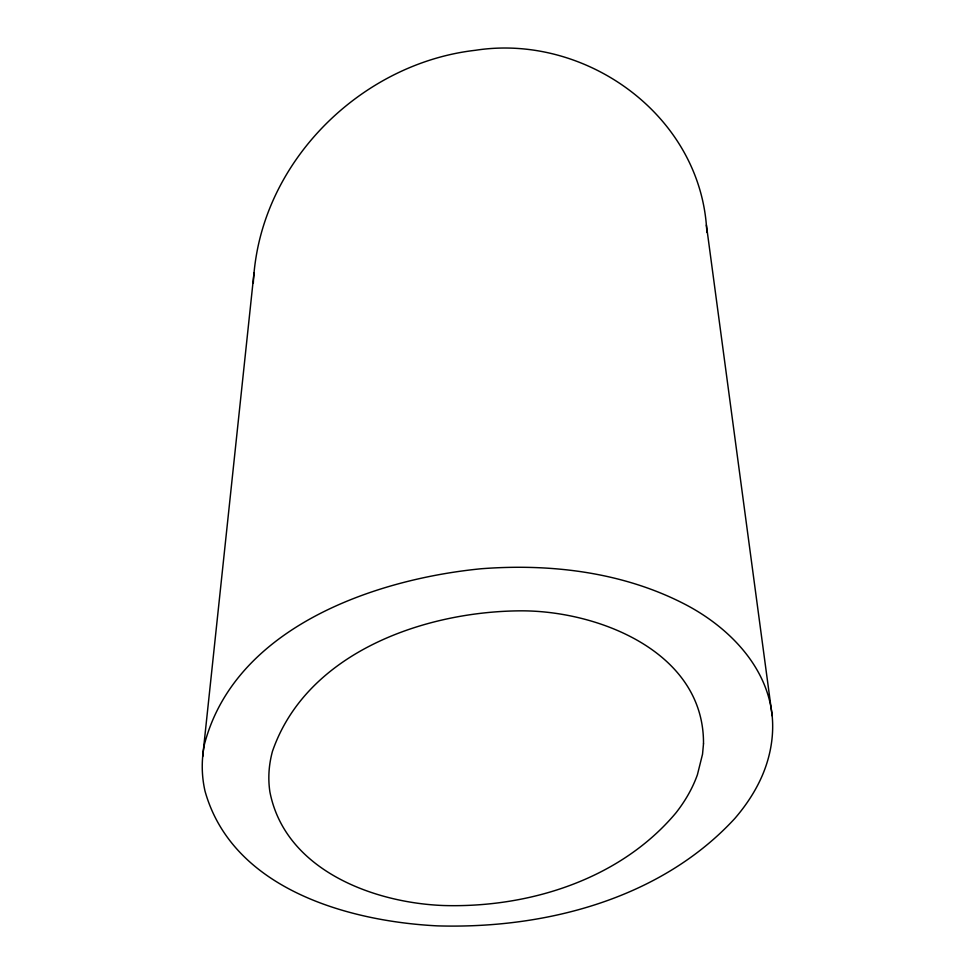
<?xml version="1.0" encoding="UTF-8"?>
<svg xmlns="http://www.w3.org/2000/svg" width="975" height="975" viewBox="0 0 975 975"><rect width="100%" height="100%" fill="white"/><g stroke="black" fill="none" stroke-linecap="round" stroke-linejoin="round"><path stroke-width="1.46" d="M202.678 756.661L254.036 272.659M772.176 715.845C767.191 666.4 728.91 627.656 686.863 605.268C624.134 572.154 551.155 563.367 481.15 568.754C373.583 579.296 234.67 627.851 204.36 744.681A566.353 249.905 -5.1 0 0 205.043 791.213C232.428 888.7 347.6 921.29 437.336 925.872C544.269 929.041 660.16 899.45 734.736 818.573A592.922 272.683 4.5 0 0 762.328 775.43C770.323 756.722 774.113 736.162 772.176 715.845L706.375 225.018C697.174 113.027 584.11 33.382 475.41 50.286C367.807 62.571 273.049 150.369 255.938 257.827A449.828 307.613 -9.2 0 0 253.317 282.945M706.375 225.018L706.936 232.477M703.499 743.779L702.536 754.175L697.43 774.662A516.835 235.389 4.3 0 1 675.846 812.992C619.856 879.621 528.669 907.981 443.722 905.531C372.767 902.887 285.078 869.676 269.904 791.944A494.154 216.097 -5 0 1 272.464 751.323C306.735 652.214 424.954 611.142 521.454 610.837C599.016 610.777 704.218 652.287 703.499 743.779"/></g></svg>
